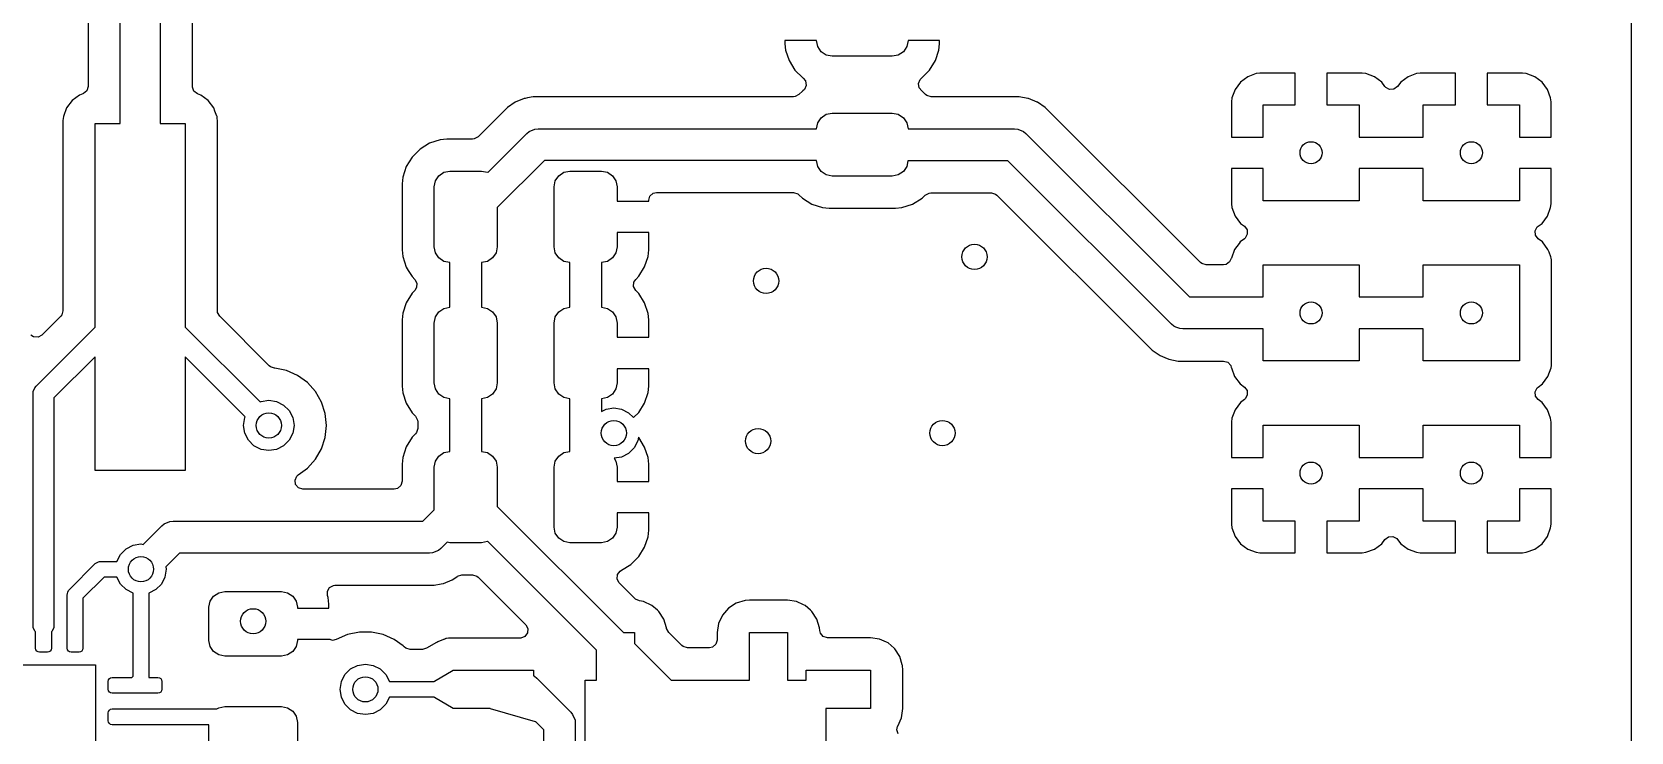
# Model space of a CAD drawing. Extents: x -2.18 to 1.8, y 0.44 to 2.81.
# Drawn here: x 0.802 to 1.8, y 1.783 to 2.22 of the extents above; entities that cross this region are included whole.
import ezdxf

# ---------------------------------------------------------------- set-up
doc = ezdxf.new("R2010")
doc.units = 0
doc.header["$MEASUREMENT"] = 0
doc.layers.add('BLACK', color=7, linetype='CONTINUOUS')

msp = doc.modelspace()

# ---------------------------------------------------------------- linework, layer by layer
at = {"layer": 'BLACK', "linetype": 'CONTINUOUS'}
for p, q in [((1.79959, 2.8097), (1.79959, 0.4403)), ((0.83701, 2.26773), (0.83701, 2.18639)), ((0.85703, 2.16327), (0.85703, 2.26453)), ((0.88203, 2.25935), (0.88203, 2.16327)), ((0.90205, 2.18639), (0.90205, 2.23671)), ((1.29146, 2.21506), (1.27177, 2.21506)), ((1.27177, 2.21506), (1.27177, 2.21309)), ((1.29221, 2.21129), (1.29146, 2.21506)), ((1.34854, 2.21506), (1.34779, 2.21129)), ((1.36823, 2.21506), (1.34854, 2.21506)), ((1.36823, 2.21309), (1.36823, 2.21506)), ((1.27177, 2.21309), (1.27218, 2.20905)), ((1.27218, 2.20905), (1.27436, 2.2025)), ((1.29434, 2.2081), (1.29221, 2.21129)), ((1.29753, 2.20597), (1.29434, 2.2081)), ((1.3013, 2.20522), (1.29753, 2.20597)), ((1.3387, 2.20522), (1.3013, 2.20522)), ((1.34247, 2.20597), (1.3387, 2.20522)), ((1.34566, 2.2081), (1.34247, 2.20597)), ((1.34779, 2.21129), (1.34566, 2.2081)), ((1.36564, 2.2025), (1.36782, 2.20905)), ((1.36782, 2.20905), (1.36823, 2.21309)), ((1.36782, 2.20905), (1.36782, 2.20905)), ((1.36823, 2.21309), (1.36823, 2.21309)), ((1.27436, 2.2025), (1.27436, 2.2025)), ((1.27436, 2.2025), (1.27798, 2.19662)), ((1.27798, 2.19662), (1.28286, 2.19174)), ((1.35714, 2.19174), (1.36202, 2.19662)), ((1.36202, 2.19662), (1.36564, 2.2025)), ((1.36564, 2.2025), (1.36564, 2.2025)), ((1.56812, 2.19469), (1.56577, 2.19443)), ((1.59016, 2.19469), (1.56812, 2.19469)), ((1.59016, 2.175), (1.59016, 2.19469)), ((1.63188, 2.19469), (1.60984, 2.19469)), ((1.60984, 2.19469), (1.60984, 2.175)), ((1.63423, 2.19443), (1.63188, 2.19469)), ((1.66812, 2.19469), (1.66577, 2.19443)), ((1.69016, 2.19469), (1.66812, 2.19469)), ((1.69016, 2.175), (1.69016, 2.19469)), ((1.73188, 2.19469), (1.70984, 2.19469)), ((1.70984, 2.19469), (1.70984, 2.175)), ((1.73423, 2.19443), (1.73188, 2.19469)), ((0.83701, 2.18639), (0.83623, 2.18375)), ((0.90206, 2.18605), (0.90205, 2.18639)), ((0.90302, 2.18347), (0.90206, 2.18605)), ((1.28286, 2.19174), (1.28308, 2.19156)), ((1.28308, 2.19156), (1.28302, 2.19148)), ((1.28302, 2.19148), (1.28452, 2.18981)), ((1.28496, 2.18709), (1.28386, 2.18457)), ((1.28452, 2.18981), (1.28496, 2.18709)), ((1.35504, 2.1883), (1.35614, 2.19082)), ((1.35548, 2.18559), (1.35504, 2.1883)), ((1.35715, 2.18373), (1.35548, 2.18559)), ((1.35614, 2.19082), (1.35695, 2.19153)), ((1.35692, 2.19156), (1.35714, 2.19174)), ((1.35695, 2.19153), (1.35692, 2.19156)), ((1.55594, 2.18906), (1.55255, 2.18453)), ((1.56047, 2.19245), (1.55594, 2.18906)), ((1.55594, 2.18906), (1.55594, 2.18906)), ((1.56577, 2.19443), (1.56047, 2.19245)), ((1.56047, 2.19245), (1.56047, 2.19245)), ((1.56577, 2.19443), (1.56577, 2.19443)), ((1.63953, 2.19245), (1.63423, 2.19443)), ((1.63423, 2.19443), (1.63423, 2.19443)), ((1.64406, 2.18906), (1.63953, 2.19245)), ((1.63953, 2.19245), (1.63953, 2.19245)), ((1.64609, 2.18635), (1.64406, 2.18906)), ((1.64655, 2.18583), (1.64609, 2.18635)), ((1.64896, 2.18451), (1.64655, 2.18583)), ((1.65171, 2.1847), (1.64896, 2.18451)), ((1.65391, 2.18635), (1.65171, 2.1847)), ((1.65594, 2.18906), (1.65391, 2.18635)), ((1.66047, 2.19245), (1.65594, 2.18906)), ((1.66577, 2.19443), (1.66047, 2.19245)), ((1.66047, 2.19245), (1.66047, 2.19245)), ((1.66577, 2.19443), (1.66577, 2.19443)), ((1.73953, 2.19245), (1.73423, 2.19443)), ((1.73423, 2.19443), (1.73423, 2.19443)), ((1.74406, 2.18906), (1.73953, 2.19245)), ((1.73953, 2.19245), (1.73953, 2.19245)), ((1.74745, 2.18453), (1.74406, 2.18906)), ((1.74406, 2.18906), (1.74406, 2.18906)), ((0.82708, 2.17757), (0.82363, 2.17296)), ((0.83168, 2.18102), (0.82708, 2.17757)), ((0.83383, 2.18182), (0.83168, 2.18102)), ((0.83168, 2.18102), (0.83168, 2.18102)), ((0.83415, 2.18195), (0.83383, 2.18182)), ((0.83623, 2.18375), (0.83415, 2.18195)), ((0.90522, 2.18182), (0.90302, 2.18347)), ((0.90737, 2.18102), (0.90522, 2.18182)), ((0.91198, 2.17757), (0.90737, 2.18102)), ((0.90737, 2.18102), (0.90737, 2.18102)), ((0.91543, 2.17296), (0.91198, 2.17757)), ((1.10355, 2.17656), (1.09866, 2.17329)), ((1.10899, 2.17881), (1.10355, 2.17656)), ((1.10925, 2.17887), (1.10899, 2.17881)), ((1.10899, 2.17881), (1.10899, 2.17881)), ((1.10978, 2.17897), (1.10925, 2.17887)), ((1.11107, 2.17923), (1.10978, 2.17897)), ((1.11476, 2.17996), (1.11107, 2.17923)), ((1.27707, 2.17996), (1.11476, 2.17996)), ((1.2781, 2.18007), (1.27707, 2.17996)), ((1.28052, 2.18139), (1.2781, 2.18007)), ((1.28265, 2.18352), (1.28052, 2.18139)), ((1.28268, 2.18354), (1.28265, 2.18352)), ((1.28265, 2.18352), (1.28265, 2.18352)), ((1.28274, 2.1836), (1.28268, 2.18354)), ((1.28287, 2.1837), (1.28274, 2.1836)), ((1.28386, 2.18457), (1.28287, 2.18371)), ((1.28287, 2.18371), (1.28287, 2.1837)), ((1.35713, 2.1837), (1.35715, 2.18373)), ((1.35731, 2.18356), (1.35713, 2.1837)), ((1.35732, 2.18354), (1.35731, 2.18356)), ((1.35735, 2.18352), (1.35732, 2.18354)), ((1.35942, 2.18145), (1.35735, 2.18352)), ((1.36024, 2.18079), (1.35942, 2.18145)), ((1.36288, 2.18002), (1.36024, 2.18079)), ((1.41796, 2.18002), (1.36288, 2.18002)), ((1.42323, 2.17897), (1.41796, 2.18002)), ((1.41796, 2.18002), (1.41796, 2.18002)), ((1.42342, 2.17893), (1.42323, 2.17897)), ((1.42376, 2.17887), (1.42342, 2.17893)), ((1.4292, 2.17661), (1.42376, 2.17887)), ((1.42922, 2.1766), (1.4292, 2.17661)), ((1.43414, 2.17332), (1.42922, 2.1766)), ((1.55057, 2.17923), (1.55031, 2.17688)), ((1.55031, 2.17688), (1.55031, 2.15484)), ((1.55255, 2.18453), (1.55057, 2.17923)), ((1.55057, 2.17923), (1.55057, 2.17923)), ((1.55255, 2.18453), (1.55255, 2.18453)), ((1.57, 2.15484), (1.57, 2.175)), ((1.57, 2.175), (1.59016, 2.175)), ((1.60984, 2.175), (1.63, 2.175)), ((1.63, 2.175), (1.63, 2.15484)), ((1.67, 2.15484), (1.67, 2.175)), ((1.67, 2.175), (1.69016, 2.175)), ((1.70984, 2.175), (1.73, 2.175)), ((1.73, 2.175), (1.73, 2.15484)), ((1.74943, 2.17923), (1.74745, 2.18453)), ((1.74745, 2.18453), (1.74745, 2.18453)), ((1.74968, 2.17688), (1.74943, 2.17923)), ((1.74943, 2.17923), (1.74943, 2.17923)), ((1.74968, 2.17688), (1.74968, 2.17688)), ((1.74968, 2.15484), (1.74968, 2.17688)), ((0.82161, 2.16757), (0.82136, 2.16518)), ((0.82136, 2.16518), (0.82136, 2.04636)), ((0.82363, 2.17296), (0.82161, 2.16757)), ((0.82161, 2.16757), (0.82161, 2.16757)), ((0.91616, 2.171), (0.91543, 2.17296)), ((0.91735, 2.16782), (0.91616, 2.171)), ((0.91744, 2.16757), (0.91735, 2.16782)), ((0.91757, 2.16641), (0.91744, 2.16757)), ((0.9177, 2.16518), (0.91757, 2.16641)), ((0.9177, 2.04636), (0.9177, 2.16518)), ((0.9177, 2.16518), (0.9177, 2.16518)), ((1.09866, 2.17329), (1.08036, 2.15499)), ((1.29221, 2.16371), (1.29434, 2.1669)), ((1.29434, 2.1669), (1.29753, 2.16903)), ((1.29753, 2.16903), (1.3013, 2.16978)), ((1.3013, 2.16978), (1.3387, 2.16978)), ((1.3387, 2.16978), (1.34247, 2.16903)), ((1.34247, 2.16903), (1.34566, 2.1669)), ((1.34566, 2.1669), (1.34779, 2.16371)), ((1.531, 2.07645), (1.43414, 2.17332)), ((1.43414, 2.17332), (1.43414, 2.17332)), ((1.43414, 2.17332), (1.43414, 2.17332)), ((0.84138, 2.03604), (0.84138, 2.16327)), ((0.84138, 2.16327), (0.85703, 2.16327)), ((0.88203, 2.16327), (0.89768, 2.16327)), ((0.89768, 2.16327), (0.89768, 2.03604)), ((1.08036, 2.15499), (1.07795, 2.15367)), ((1.08637, 2.13269), (1.11074, 2.15706)), ((1.11074, 2.15706), (1.11223, 2.15828)), ((1.11223, 2.15828), (1.11578, 2.15975)), ((1.11578, 2.15975), (1.1177, 2.15994)), ((1.11578, 2.15975), (1.11578, 2.15975)), ((1.1177, 2.15994), (1.29146, 2.15994)), ((1.29146, 2.15994), (1.29221, 2.16371)), ((1.34779, 2.16371), (1.34853, 2.16)), ((1.34853, 2.16), (1.415, 2.16)), ((1.415, 2.16), (1.41695, 2.15981)), ((1.41695, 2.15981), (1.42056, 2.15831)), ((1.42056, 2.15831), (1.42056, 2.15831)), ((1.42056, 2.15831), (1.42207, 2.15707)), ((1.42207, 2.15707), (1.52414, 2.055)), ((1.55031, 2.15484), (1.57, 2.15484)), ((1.63, 2.15484), (1.67, 2.15484)), ((1.73, 2.15484), (1.74968, 2.15484)), ((1.04411, 2.14728), (1.03917, 2.14235)), ((1.05005, 2.15095), (1.04411, 2.14728)), ((1.05668, 2.15315), (1.05005, 2.15095)), ((1.05005, 2.15095), (1.05005, 2.15095)), ((1.06077, 2.15356), (1.05668, 2.15315)), ((1.07691, 2.15356), (1.06077, 2.15356)), ((1.06077, 2.15356), (1.06077, 2.15356)), ((1.07795, 2.15367), (1.07691, 2.15356)), ((1.03551, 2.13641), (1.03331, 2.12978)), ((1.03917, 2.14235), (1.03551, 2.13641)), ((1.03551, 2.13641), (1.03551, 2.13641)), ((1.12177, 2.14026), (1.09228, 2.11077)), ((1.29146, 2.14026), (1.12177, 2.14026)), ((1.29221, 2.13649), (1.29146, 2.14026)), ((1.29434, 2.1333), (1.29221, 2.13649)), ((1.34779, 2.13649), (1.34566, 2.1333)), ((1.34849, 2.14), (1.34779, 2.13649)), ((1.41086, 2.14), (1.34849, 2.14)), ((1.51293, 2.03793), (1.41086, 2.14)), ((1.57, 2.13516), (1.55031, 2.13516)), ((1.55031, 2.13516), (1.55031, 2.11312)), ((1.57, 2.115), (1.57, 2.13516)), ((1.67, 2.13516), (1.63, 2.13516)), ((1.63, 2.13516), (1.63, 2.115)), ((1.67, 2.115), (1.67, 2.13516)), ((1.74968, 2.13516), (1.73, 2.13516)), ((1.73, 2.13516), (1.73, 2.115)), ((1.74968, 2.11312), (1.74968, 2.13516)), ((1.03331, 2.12978), (1.03289, 2.12569)), ((1.03289, 2.12569), (1.03289, 2.08431)), ((1.05291, 2.1237), (1.05366, 2.12747)), ((1.05366, 2.12747), (1.0558, 2.13066)), ((1.0558, 2.13066), (1.05899, 2.13279)), ((1.05899, 2.13279), (1.06276, 2.13354)), ((1.06276, 2.13354), (1.08244, 2.13354)), ((1.08244, 2.13354), (1.08621, 2.13279)), ((1.08621, 2.13279), (1.08637, 2.13269)), ((1.12772, 2.1237), (1.12847, 2.12747)), ((1.12847, 2.12747), (1.1306, 2.13066)), ((1.1306, 2.13066), (1.13379, 2.13279)), ((1.13379, 2.13279), (1.13756, 2.13354)), ((1.13756, 2.13354), (1.15724, 2.13354)), ((1.15724, 2.13354), (1.16101, 2.13279)), ((1.16101, 2.13279), (1.1642, 2.13066)), ((1.1642, 2.13066), (1.16634, 2.12747)), ((1.16634, 2.12747), (1.16709, 2.1237)), ((1.29753, 2.13116), (1.29434, 2.1333)), ((1.3013, 2.13041), (1.29753, 2.13116)), ((1.3387, 2.13041), (1.3013, 2.13041)), ((1.34247, 2.13116), (1.3387, 2.13041)), ((1.34566, 2.1333), (1.34247, 2.13116)), ((1.05291, 2.0863), (1.05291, 2.1237)), ((1.12772, 2.0863), (1.12772, 2.1237)), ((1.16709, 2.1237), (1.16709, 2.11484)), ((1.18677, 2.11535), (1.18755, 2.11799)), ((1.18677, 2.11484), (1.18677, 2.11535)), ((1.18755, 2.11799), (1.18963, 2.1198)), ((1.18963, 2.1198), (1.19165, 2.12024)), ((1.19165, 2.12024), (1.27707, 2.12024)), ((1.27707, 2.12024), (1.2797, 2.11946)), ((1.2797, 2.11946), (1.28052, 2.11881)), ((1.28052, 2.11881), (1.28265, 2.11667)), ((1.28265, 2.11667), (1.28859, 2.11301)), ((1.35141, 2.11301), (1.35735, 2.11667)), ((1.35735, 2.11667), (1.35923, 2.11855)), ((1.35923, 2.11855), (1.36164, 2.11987)), ((1.36164, 2.11987), (1.36268, 2.11998)), ((1.36268, 2.11998), (1.40054, 2.11998)), ((1.40054, 2.11998), (1.40318, 2.11921)), ((1.40318, 2.11921), (1.404, 2.11855)), ((1.404, 2.11855), (1.50086, 2.02168)), ((1.63, 2.115), (1.57, 2.115)), ((1.73, 2.115), (1.67, 2.115)), ((1.09228, 2.11077), (1.09228, 2.0863)), ((1.16709, 2.11484), (1.18677, 2.11484)), ((1.28859, 2.11301), (1.29522, 2.11081)), ((1.29522, 2.11081), (1.29931, 2.11039)), ((1.29931, 2.11039), (1.34069, 2.11039)), ((1.34069, 2.11039), (1.34478, 2.11081)), ((1.34478, 2.11081), (1.35141, 2.11301)), ((1.55031, 2.11312), (1.55057, 2.11077)), ((1.55057, 2.11077), (1.55057, 2.11077)), ((1.55057, 2.11077), (1.55255, 2.10547)), ((1.55255, 2.10547), (1.55255, 2.10547)), ((1.55255, 2.10547), (1.55594, 2.10094)), ((1.74406, 2.10094), (1.74745, 2.10547)), ((1.74745, 2.10547), (1.74943, 2.11077)), ((1.74745, 2.10547), (1.74745, 2.10547)), ((1.74943, 2.11077), (1.74968, 2.11312)), ((1.74943, 2.11077), (1.74943, 2.11077)), ((1.74968, 2.11312), (1.74968, 2.11312)), ((1.18677, 2.09516), (1.16709, 2.09516)), ((1.16709, 2.09516), (1.16709, 2.0863)), ((1.18677, 2.08433), (1.18677, 2.09516)), ((1.55594, 2.10094), (1.55837, 2.09912)), ((1.55837, 2.09912), (1.56002, 2.09692)), ((1.56002, 2.09692), (1.56021, 2.09417)), ((1.73979, 2.09625), (1.7411, 2.09866)), ((1.73998, 2.0935), (1.73979, 2.09625)), ((1.7411, 2.09866), (1.74163, 2.09912)), ((1.74163, 2.09912), (1.74406, 2.10094)), ((1.74406, 2.10094), (1.74406, 2.10094)), ((1.05366, 2.08253), (1.05291, 2.0863)), ((1.09228, 2.0863), (1.09153, 2.08253)), ((1.12847, 2.08253), (1.12772, 2.0863)), ((1.16709, 2.0863), (1.16634, 2.08253)), ((1.55506, 2.08845), (1.55225, 2.08469)), ((1.5557, 2.0893), (1.55506, 2.08845)), ((1.55837, 2.0913), (1.5557, 2.0893)), ((1.5557, 2.0893), (1.5557, 2.0893)), ((1.5557, 2.0893), (1.5557, 2.0893)), ((1.5589, 2.09176), (1.55837, 2.0913)), ((1.56021, 2.09417), (1.5589, 2.09176)), ((1.74163, 2.0913), (1.73998, 2.0935)), ((1.7443, 2.0893), (1.74163, 2.0913)), ((1.74775, 2.08469), (1.7443, 2.0893)), ((1.03289, 2.08431), (1.03289, 2.08431)), ((1.03289, 2.08431), (1.03331, 2.08022)), ((1.03331, 2.08022), (1.03551, 2.07359)), ((1.0558, 2.07934), (1.05366, 2.08253)), ((1.05899, 2.07721), (1.0558, 2.07934)), ((1.06276, 2.07646), (1.05899, 2.07721)), ((1.06276, 2.04854), (1.06276, 2.07646)), ((1.08621, 2.07721), (1.08244, 2.07646)), ((1.08244, 2.07646), (1.08244, 2.04854)), ((1.0894, 2.07934), (1.08621, 2.07721)), ((1.09153, 2.08253), (1.0894, 2.07934)), ((1.1306, 2.07934), (1.12847, 2.08253)), ((1.13379, 2.07721), (1.1306, 2.07934)), ((1.13756, 2.07646), (1.13379, 2.07721)), ((1.13756, 2.04854), (1.13756, 2.07646)), ((1.16101, 2.07721), (1.15724, 2.07646)), ((1.15724, 2.07646), (1.15724, 2.04854)), ((1.1642, 2.07934), (1.16101, 2.07721)), ((1.16634, 2.08253), (1.1642, 2.07934)), ((1.18419, 2.07374), (1.18636, 2.08029)), ((1.18636, 2.08029), (1.18677, 2.08433)), ((1.18636, 2.08029), (1.18636, 2.08029)), ((1.18677, 2.08433), (1.18677, 2.08433)), ((1.53182, 2.07579), (1.531, 2.07645)), ((1.53446, 2.07502), (1.53182, 2.07579)), ((1.54539, 2.07502), (1.53446, 2.07502)), ((1.54693, 2.07527), (1.54539, 2.07502)), ((1.54919, 2.07684), (1.54693, 2.07527)), ((1.5501, 2.07902), (1.54919, 2.07684)), ((1.55017, 2.079), (1.5501, 2.07902)), ((1.55024, 2.0793), (1.55017, 2.079)), ((1.55225, 2.08469), (1.55024, 2.0793)), ((1.57, 2.055), (1.57, 2.075)), ((1.57, 2.075), (1.63, 2.075)), ((1.63, 2.075), (1.63, 2.055)), ((1.67, 2.055), (1.67, 2.075)), ((1.67, 2.075), (1.73, 2.075)), ((1.73, 2.075), (1.73, 2.015)), ((1.74842, 2.0829), (1.74775, 2.08469)), ((1.74948, 2.08006), (1.74842, 2.0829)), ((1.74976, 2.0793), (1.74948, 2.08006)), ((1.74989, 2.07816), (1.74976, 2.0793)), ((1.75002, 2.07692), (1.74989, 2.07816)), ((1.75002, 2.07691), (1.75002, 2.07692)), ((1.75002, 2.01309), (1.75002, 2.07691)), ((1.03551, 2.07359), (1.03551, 2.07359)), ((1.03551, 2.07359), (1.03678, 2.07154)), ((1.03678, 2.07154), (1.03913, 2.06772)), ((1.03913, 2.06772), (1.03917, 2.06765)), ((1.03917, 2.06765), (1.04087, 2.06595)), ((1.04087, 2.06595), (1.04219, 2.06354)), ((1.17753, 2.06421), (1.17866, 2.06595)), ((1.17866, 2.06595), (1.18056, 2.06786)), ((1.18056, 2.06786), (1.18419, 2.07374)), ((1.18419, 2.07374), (1.18419, 2.07374)), ((1.03917, 2.05735), (1.03551, 2.05141)), ((1.04087, 2.05905), (1.03917, 2.05735)), ((1.04199, 2.06079), (1.04087, 2.05905)), ((1.04219, 2.06354), (1.04199, 2.06079)), ((1.17734, 2.06146), (1.17753, 2.06421)), ((1.17866, 2.05905), (1.17734, 2.06146)), ((1.18056, 2.05714), (1.17866, 2.05905)), ((1.18419, 2.05126), (1.18056, 2.05714)), ((0.82136, 2.04636), (0.82058, 2.04372)), ((0.91781, 2.04532), (0.9177, 2.04636)), ((0.91913, 2.04291), (0.91781, 2.04532)), ((1.03551, 2.05141), (1.03331, 2.04478)), ((1.03551, 2.05141), (1.03551, 2.05141)), ((1.05366, 2.04247), (1.0558, 2.04566)), ((1.0558, 2.04566), (1.05899, 2.04779)), ((1.05899, 2.04779), (1.06276, 2.04854)), ((1.08244, 2.04854), (1.08621, 2.04779)), ((1.08621, 2.04779), (1.0894, 2.04566)), ((1.0894, 2.04566), (1.09153, 2.04247)), ((1.12847, 2.04247), (1.1306, 2.04566)), ((1.1306, 2.04566), (1.13379, 2.04779)), ((1.13379, 2.04779), (1.13756, 2.04854)), ((1.15724, 2.04854), (1.16101, 2.04779)), ((1.16101, 2.04779), (1.1642, 2.04566)), ((1.1642, 2.04566), (1.16634, 2.04247)), ((1.18636, 2.04471), (1.18419, 2.05126)), ((1.18419, 2.05126), (1.18419, 2.05126)), ((1.52414, 2.055), (1.57, 2.055)), ((1.63, 2.055), (1.67, 2.055)), ((0.80462, 1.99928), (0.84138, 2.03604)), ((0.81993, 2.04291), (0.80822, 2.03119)), ((0.82058, 2.04372), (0.81993, 2.04291)), ((0.89768, 2.03604), (0.94429, 1.98943)), ((0.95007, 2.01196), (0.91913, 2.04291)), ((1.03331, 2.04478), (1.03289, 2.04069)), ((1.03289, 2.04069), (1.03289, 1.99931)), ((1.05291, 2.0387), (1.05366, 2.04247)), ((1.05291, 2.0013), (1.05291, 2.0387)), ((1.09153, 2.04247), (1.09228, 2.0387)), ((1.09228, 2.0387), (1.09228, 2.0013)), ((1.12772, 2.0387), (1.12847, 2.04247)), ((1.12772, 2.0013), (1.12772, 2.0387)), ((1.16634, 2.04247), (1.16709, 2.0387)), ((1.16709, 2.0387), (1.16709, 2.02984)), ((1.18677, 2.04067), (1.18636, 2.04471)), ((1.18677, 2.02984), (1.18677, 2.04067)), ((1.18677, 2.04067), (1.18677, 2.04067)), ((1.51444, 2.03669), (1.51293, 2.03793)), ((1.51564, 2.03619), (1.51444, 2.03669)), ((1.51444, 2.03669), (1.51444, 2.03669)), ((1.51805, 2.03519), (1.51564, 2.03619)), ((1.52, 2.035), (1.51805, 2.03519)), ((1.51805, 2.03519), (1.51805, 2.03519)), ((0.80306, 2.03007), (0.80131, 2.03119)), ((0.8058, 2.02987), (0.80306, 2.03007)), ((0.80822, 2.03119), (0.8058, 2.02987)), ((1.16709, 2.02984), (1.18677, 2.02984)), ((1.57, 2.035), (1.52, 2.035)), ((1.57, 2.015), (1.57, 2.035)), ((1.67, 2.035), (1.63, 2.035)), ((1.63, 2.035), (1.63, 2.015)), ((1.67, 2.015), (1.67, 2.035)), ((0.84138, 2.01766), (0.81571, 1.99199)), ((0.84138, 1.94673), (0.84138, 2.01766)), ((0.9351, 1.98024), (0.89768, 2.01766)), ((0.89768, 2.01766), (0.89768, 1.94673)), ((1.50086, 2.02168), (1.50086, 2.02168)), ((1.50086, 2.02168), (1.50578, 2.0184)), ((1.50578, 2.0184), (1.50578, 2.0184)), ((1.50578, 2.0184), (1.50578, 2.0184)), ((1.50578, 2.0184), (1.50867, 2.0172)), ((1.50867, 2.0172), (1.50867, 2.0172)), ((1.50867, 2.0172), (1.50867, 2.0172)), ((1.50867, 2.0172), (1.51121, 2.01615)), ((1.51121, 2.01615), (1.51124, 2.01613)), ((1.51124, 2.01613), (1.51124, 2.01613)), ((1.51124, 2.01613), (1.51124, 2.01613)), ((1.51124, 2.01613), (1.51704, 2.01498)), ((0.95088, 2.01131), (0.95007, 2.01196)), ((0.95327, 2.0106), (0.95088, 2.01131)), ((0.95327, 2.01056), (0.95327, 2.0106)), ((0.95352, 2.01053), (0.95327, 2.01056)), ((0.96088, 2.00897), (0.95352, 2.01053)), ((0.95352, 2.01053), (0.95352, 2.01053)), ((0.95352, 2.01053), (0.95352, 2.01053)), ((0.96775, 2.00591), (0.96088, 2.00897)), ((0.96088, 2.00897), (0.96088, 2.00897)), ((0.97383, 2.00149), (0.96775, 2.00591)), ((1.18677, 2.01016), (1.16709, 2.01016)), ((1.16709, 2.01016), (1.16709, 2.0013)), ((1.18677, 1.99933), (1.18677, 2.01016)), ((1.51704, 2.01498), (1.51704, 2.01498)), ((1.51704, 2.01498), (1.51704, 2.01498)), ((1.51704, 2.01498), (1.52296, 2.01498)), ((1.52296, 2.01498), (1.54539, 2.01498)), ((1.54539, 2.01498), (1.54803, 2.01421)), ((1.54803, 2.01421), (1.54983, 2.01213)), ((1.54983, 2.01213), (1.55014, 2.01099)), ((1.55014, 2.01099), (1.55017, 2.011)), ((1.55017, 2.011), (1.55024, 2.0107)), ((1.55024, 2.0107), (1.55221, 2.00542)), ((1.55221, 2.00542), (1.55225, 2.00531)), ((1.55225, 2.00531), (1.5557, 2.0007)), ((1.63, 2.015), (1.57, 2.015)), ((1.73, 2.015), (1.67, 2.015)), ((1.7443, 2.0007), (1.74775, 2.00531)), ((1.74775, 2.00531), (1.74976, 2.0107)), ((1.74976, 2.0107), (1.74992, 2.01213)), ((1.74992, 2.01213), (1.75002, 2.01308)), ((1.75002, 2.01308), (1.75002, 2.01309)), ((0.80271, 1.99469), (0.80284, 1.99595)), ((0.80284, 1.99595), (0.80381, 1.9983)), ((0.80381, 1.9983), (0.80462, 1.99928)), ((0.97886, 1.9959), (0.97383, 2.00149)), ((0.98262, 1.98939), (0.97886, 1.9959)), ((1.03289, 1.99931), (1.03289, 1.99931)), ((1.03289, 1.99931), (1.03331, 1.99522)), ((1.03331, 1.99522), (1.03546, 1.98874)), ((1.05366, 1.99753), (1.05291, 2.0013)), ((1.0558, 1.99434), (1.05366, 1.99753)), ((1.09153, 1.99753), (1.0894, 1.99434)), ((1.09228, 2.0013), (1.09153, 1.99753)), ((1.12847, 1.99753), (1.12772, 2.0013)), ((1.1306, 1.99434), (1.12847, 1.99753)), ((1.16634, 1.99753), (1.1642, 1.99434)), ((1.16709, 2.0013), (1.16634, 1.99753)), ((1.18419, 1.98874), (1.18636, 1.99529)), ((1.18636, 1.99529), (1.18677, 1.99933)), ((1.18636, 1.99529), (1.18636, 1.99529)), ((1.18677, 1.99933), (1.18677, 1.99933)), ((1.5557, 2.0007), (1.55837, 1.9987)), ((1.55837, 1.9987), (1.56002, 1.9965)), ((1.56002, 1.9965), (1.56021, 1.99375)), ((1.73979, 1.99583), (1.7411, 1.99824)), ((1.73998, 1.99308), (1.73979, 1.99583)), ((1.7411, 1.99824), (1.74163, 1.9987)), ((1.74163, 1.9987), (1.7443, 2.0007)), ((0.80271, 1.84992), (0.80271, 1.99469)), ((0.81571, 1.99199), (0.81571, 1.84992)), ((0.94429, 1.98943), (0.9449, 1.98974)), ((0.9449, 1.98974), (0.94976, 1.99051)), ((0.94976, 1.99051), (0.95463, 1.98974)), ((0.95463, 1.98974), (0.95902, 1.9875)), ((0.95902, 1.9875), (0.9625, 1.98402)), ((0.98494, 1.98224), (0.98262, 1.98939)), ((1.03546, 1.98874), (1.03551, 1.98859)), ((1.03551, 1.98859), (1.03915, 1.98269)), ((1.05899, 1.99221), (1.0558, 1.99434)), ((1.06276, 1.99146), (1.05899, 1.99221)), ((1.06276, 1.95854), (1.06276, 1.99146)), ((1.08621, 1.99221), (1.08244, 1.99146)), ((1.08244, 1.99146), (1.08244, 1.95854)), ((1.0894, 1.99434), (1.08621, 1.99221)), ((1.13379, 1.99221), (1.1306, 1.99434)), ((1.13756, 1.99146), (1.13379, 1.99221)), ((1.13756, 1.95854), (1.13756, 1.99146)), ((1.16101, 1.99221), (1.15724, 1.99146)), ((1.15724, 1.99146), (1.15724, 1.9835)), ((1.16013, 1.98498), (1.165, 1.98575)), ((1.1642, 1.99434), (1.16101, 1.99221)), ((1.165, 1.98575), (1.16987, 1.98498)), ((1.18056, 1.98286), (1.18419, 1.98874)), ((1.18419, 1.98874), (1.18419, 1.98874)), ((1.55594, 1.98906), (1.55255, 1.98453)), ((1.55837, 1.99088), (1.55594, 1.98906)), ((1.5589, 1.99134), (1.55837, 1.99088)), ((1.56021, 1.99375), (1.5589, 1.99134)), ((1.74163, 1.99088), (1.73998, 1.99308)), ((1.74406, 1.98906), (1.74163, 1.99088)), ((1.74745, 1.98453), (1.74406, 1.98906)), ((0.93402, 1.97476), (0.93479, 1.97963)), ((0.93479, 1.97963), (0.9351, 1.98024)), ((0.9625, 1.98402), (0.96474, 1.97963)), ((0.96474, 1.97963), (0.96551, 1.97476)), ((0.98573, 1.97476), (0.98494, 1.98224)), ((1.03915, 1.98269), (1.03917, 1.98265)), ((1.03917, 1.98265), (1.04131, 1.98052)), ((1.04131, 1.98052), (1.04262, 1.9781)), ((1.04262, 1.9781), (1.04274, 1.97707)), ((1.04274, 1.97707), (1.04274, 1.97293)), ((1.15724, 1.9835), (1.16013, 1.98498)), ((1.16987, 1.98498), (1.17426, 1.98274)), ((1.17426, 1.98274), (1.17735, 1.97965)), ((1.17735, 1.97965), (1.18056, 1.98286)), ((1.55057, 1.97923), (1.55031, 1.97688)), ((1.55031, 1.97688), (1.55031, 1.95484)), ((1.55255, 1.98453), (1.55057, 1.97923)), ((1.55057, 1.97923), (1.55057, 1.97923)), ((1.55255, 1.98453), (1.55255, 1.98453)), ((1.74943, 1.97923), (1.74745, 1.98453)), ((1.74745, 1.98453), (1.74745, 1.98453)), ((1.74968, 1.97688), (1.74943, 1.97923)), ((1.74943, 1.97923), (1.74943, 1.97923)), ((1.74968, 1.97688), (1.74968, 1.97688)), ((1.74968, 1.95484), (1.74968, 1.97688)), ((0.93479, 1.9699), (0.93402, 1.97476)), ((0.93702, 1.96551), (0.93479, 1.9699)), ((0.94051, 1.96202), (0.93702, 1.96551)), ((0.9625, 1.96551), (0.95902, 1.96202)), ((0.96474, 1.9699), (0.9625, 1.96551)), ((0.96551, 1.97476), (0.96474, 1.9699)), ((0.98262, 1.96014), (0.98494, 1.96729)), ((0.98494, 1.96729), (0.98573, 1.97476)), ((1.03917, 1.96735), (1.03551, 1.96141)), ((1.04131, 1.96948), (1.03917, 1.96735)), ((1.04196, 1.9703), (1.04131, 1.96948)), ((1.04274, 1.97293), (1.04196, 1.9703)), ((1.18033, 1.96737), (1.17998, 1.96513)), ((1.18056, 1.96714), (1.18033, 1.96737)), ((1.18419, 1.96126), (1.18056, 1.96714)), ((1.57, 1.95484), (1.57, 1.975)), ((1.57, 1.975), (1.63, 1.975)), ((1.63, 1.975), (1.63, 1.95484)), ((1.67, 1.95484), (1.67, 1.975)), ((1.67, 1.975), (1.73, 1.975)), ((1.73, 1.975), (1.73, 1.95484)), ((0.9449, 1.95979), (0.94051, 1.96202)), ((0.94976, 1.95902), (0.9449, 1.95979)), ((0.95463, 1.95979), (0.94976, 1.95902)), ((0.95902, 1.96202), (0.95463, 1.95979)), ((0.97886, 1.95362), (0.98262, 1.96014)), ((1.03551, 1.96141), (1.03331, 1.95478)), ((1.03551, 1.96141), (1.03551, 1.96141)), ((1.05366, 1.95247), (1.0558, 1.95566)), ((1.0558, 1.95566), (1.05899, 1.95779)), ((1.05899, 1.95779), (1.06276, 1.95854)), ((1.08244, 1.95854), (1.08621, 1.95779)), ((1.08621, 1.95779), (1.0894, 1.95566)), ((1.0894, 1.95566), (1.09153, 1.95247)), ((1.12847, 1.95247), (1.1306, 1.95566)), ((1.1306, 1.95566), (1.13379, 1.95779)), ((1.13379, 1.95779), (1.13756, 1.95854)), ((1.17426, 1.95726), (1.16987, 1.95502)), ((1.17774, 1.96074), (1.17426, 1.95726)), ((1.17998, 1.96513), (1.17774, 1.96074)), ((1.18636, 1.95471), (1.18419, 1.96126)), ((1.18419, 1.96126), (1.18419, 1.96126)), ((0.89768, 1.94673), (0.84138, 1.94673)), ((0.96808, 1.94386), (0.97383, 1.94804)), ((0.97383, 1.94804), (0.97886, 1.95362)), ((1.03331, 1.95478), (1.03289, 1.95069)), ((1.03289, 1.95069), (1.03289, 1.9399)), ((1.05291, 1.9487), (1.05366, 1.95247)), ((1.05291, 1.92206), (1.05291, 1.9487)), ((1.09153, 1.95247), (1.09228, 1.9487)), ((1.09228, 1.9487), (1.09228, 1.92423)), ((1.12772, 1.9487), (1.12847, 1.95247)), ((1.12772, 1.9113), (1.12772, 1.9487)), ((1.16987, 1.95502), (1.16513, 1.95427)), ((1.16513, 1.95427), (1.16634, 1.95247)), ((1.16634, 1.95247), (1.16709, 1.9487)), ((1.16709, 1.9487), (1.16709, 1.93984)), ((1.18677, 1.95067), (1.18636, 1.95471)), ((1.18677, 1.93984), (1.18677, 1.95067)), ((1.18677, 1.95067), (1.18677, 1.95067)), ((1.55031, 1.95484), (1.57, 1.95484)), ((1.63, 1.95484), (1.67, 1.95484)), ((1.73, 1.95484), (1.74968, 1.95484)), ((0.96611, 1.9406), (0.96725, 1.9431)), ((0.9665, 1.93787), (0.96611, 1.9406)), ((0.9683, 1.93579), (0.9665, 1.93787)), ((0.96725, 1.9431), (0.96807, 1.94385)), ((0.96807, 1.94385), (0.96808, 1.94386)), ((0.97094, 1.93502), (0.9683, 1.93579)), ((1.03004, 1.93546), (1.02801, 1.93502)), ((1.03212, 1.93726), (1.03004, 1.93546)), ((1.03289, 1.9399), (1.03212, 1.93726)), ((1.16709, 1.93984), (1.18677, 1.93984)), ((1.02801, 1.93502), (0.97094, 1.93502)), ((1.55031, 1.93516), (1.55031, 1.91312)), ((1.57, 1.93516), (1.55031, 1.93516)), ((1.57, 1.915), (1.57, 1.93516)), ((1.63, 1.93516), (1.63, 1.915)), ((1.67, 1.93516), (1.63, 1.93516)), ((1.67, 1.915), (1.67, 1.93516)), ((1.74968, 1.93516), (1.73, 1.93516)), ((1.73, 1.93516), (1.73, 1.915)), ((1.74968, 1.91312), (1.74968, 1.93516)), ((1.04586, 1.915), (1.05291, 1.92206)), ((1.09228, 1.92423), (1.17108, 1.84543)), ((1.18677, 1.92016), (1.16709, 1.92016)), ((1.16709, 1.92016), (1.16709, 1.9113)), ((1.18677, 1.90933), (1.18677, 1.92016)), ((0.87139, 1.90053), (0.88293, 1.91207)), ((0.88293, 1.91207), (0.88444, 1.91331)), ((0.88444, 1.91331), (0.88805, 1.91481)), ((0.88805, 1.91481), (0.89, 1.915)), ((0.89, 1.915), (1.04586, 1.915)), ((1.12847, 1.90753), (1.12772, 1.9113)), ((1.1306, 1.90434), (1.12847, 1.90753)), ((1.16634, 1.90753), (1.1642, 1.90434)), ((1.16709, 1.9113), (1.16634, 1.90753)), ((1.18636, 1.90529), (1.18677, 1.90933)), ((1.18677, 1.90933), (1.18677, 1.90933)), ((1.55031, 1.91312), (1.55057, 1.91077)), ((1.55057, 1.91077), (1.55057, 1.91077)), ((1.55057, 1.91077), (1.55255, 1.90547)), ((1.55255, 1.90547), (1.55255, 1.90547)), ((1.55255, 1.90547), (1.55594, 1.90094)), ((1.59016, 1.915), (1.57, 1.915)), ((1.59016, 1.89531), (1.59016, 1.915)), ((1.63, 1.915), (1.60984, 1.915)), ((1.60984, 1.915), (1.60984, 1.89531)), ((1.64829, 1.9053), (1.65104, 1.90549)), ((1.65104, 1.90549), (1.65345, 1.90417)), ((1.69016, 1.915), (1.67, 1.915)), ((1.69016, 1.89531), (1.69016, 1.915)), ((1.73, 1.915), (1.70984, 1.915)), ((1.70984, 1.915), (1.70984, 1.89531)), ((1.74406, 1.90094), (1.74745, 1.90547)), ((1.74745, 1.90547), (1.74943, 1.91077)), ((1.74745, 1.90547), (1.74745, 1.90547)), ((1.74943, 1.91077), (1.74968, 1.91312)), ((1.74943, 1.91077), (1.74943, 1.91077)), ((1.74968, 1.91312), (1.74968, 1.91312)), ((0.85726, 1.89426), (0.86074, 1.89774)), ((0.86074, 1.89774), (0.86513, 1.89998)), ((0.86513, 1.89998), (0.87, 1.90075)), ((0.87, 1.90075), (0.87139, 1.90053)), ((1.05556, 1.89669), (1.05195, 1.89519)), ((1.05707, 1.89793), (1.05556, 1.89669)), ((1.05556, 1.89669), (1.05556, 1.89669)), ((1.06096, 1.90181), (1.05707, 1.89793)), ((1.06276, 1.90146), (1.06096, 1.90181)), ((1.08244, 1.90146), (1.06276, 1.90146)), ((1.08621, 1.90221), (1.08244, 1.90146)), ((1.08637, 1.90231), (1.08621, 1.90221)), ((1.15425, 1.83443), (1.08637, 1.90231)), ((1.13379, 1.90221), (1.1306, 1.90434)), ((1.13756, 1.90146), (1.13379, 1.90221)), ((1.15724, 1.90146), (1.13756, 1.90146)), ((1.16101, 1.90221), (1.15724, 1.90146)), ((1.1642, 1.90434), (1.16101, 1.90221)), ((1.18056, 1.89286), (1.18419, 1.89874)), ((1.18419, 1.89874), (1.18636, 1.90529)), ((1.18419, 1.89874), (1.18419, 1.89874)), ((1.18636, 1.90529), (1.18636, 1.90529)), ((1.55594, 1.90094), (1.55594, 1.90094)), ((1.55594, 1.90094), (1.56047, 1.89755)), ((1.56047, 1.89755), (1.56047, 1.89755)), ((1.56047, 1.89755), (1.56577, 1.89557)), ((1.56577, 1.89557), (1.56577, 1.89557)), ((1.56577, 1.89557), (1.56812, 1.89531)), ((1.63188, 1.89531), (1.63423, 1.89557)), ((1.63423, 1.89557), (1.63953, 1.89755)), ((1.63423, 1.89557), (1.63423, 1.89557)), ((1.63953, 1.89755), (1.64406, 1.90094)), ((1.63953, 1.89755), (1.63953, 1.89755)), ((1.64406, 1.90094), (1.64609, 1.90365)), ((1.64609, 1.90365), (1.64829, 1.9053)), ((1.65345, 1.90417), (1.65391, 1.90365)), ((1.65391, 1.90365), (1.65594, 1.90094)), ((1.65594, 1.90094), (1.66047, 1.89755)), ((1.66047, 1.89755), (1.66047, 1.89755)), ((1.66047, 1.89755), (1.66577, 1.89557)), ((1.66577, 1.89557), (1.66577, 1.89557)), ((1.66577, 1.89557), (1.66812, 1.89531)), ((1.73188, 1.89531), (1.73423, 1.89557)), ((1.73423, 1.89557), (1.73953, 1.89755)), ((1.73423, 1.89557), (1.73423, 1.89557)), ((1.73953, 1.89755), (1.74406, 1.90094)), ((1.73953, 1.89755), (1.73953, 1.89755)), ((1.74406, 1.90094), (1.74406, 1.90094)), ((0.82542, 1.87238), (0.84152, 1.88848)), ((0.84152, 1.88848), (0.84227, 1.88909)), ((0.84227, 1.88909), (0.84353, 1.88961)), ((0.84227, 1.88909), (0.84227, 1.88909)), ((0.84353, 1.88961), (0.84404, 1.88983)), ((0.84404, 1.88983), (0.845, 1.88992)), ((0.84404, 1.88983), (0.84404, 1.88983)), ((0.845, 1.88992), (0.85505, 1.88992)), ((0.85505, 1.88992), (0.85726, 1.89426)), ((0.89414, 1.895), (0.88553, 1.88639)), ((0.88553, 1.88639), (0.88575, 1.885)), ((1.05, 1.895), (0.89414, 1.895)), ((1.05195, 1.89519), (1.05, 1.895)), ((1.16981, 1.88436), (1.17568, 1.88798)), ((1.17568, 1.88798), (1.18056, 1.89286)), ((1.56812, 1.89531), (1.56812, 1.89531)), ((1.56812, 1.89531), (1.59016, 1.89531)), ((1.60984, 1.89531), (1.63188, 1.89531)), ((1.63188, 1.89531), (1.63188, 1.89531)), ((1.66812, 1.89531), (1.66812, 1.89531)), ((1.66812, 1.89531), (1.69016, 1.89531)), ((1.70984, 1.89531), (1.73188, 1.89531)), ((1.73188, 1.89531), (1.73188, 1.89531)), ((0.84704, 1.88008), (0.83382, 1.86686)), ((0.85505, 1.88008), (0.84704, 1.88008)), ((0.85726, 1.87574), (0.85505, 1.88008)), ((0.86074, 1.87226), (0.85726, 1.87574)), ((0.88274, 1.87574), (0.87926, 1.87226)), ((0.88498, 1.88013), (0.88274, 1.87574)), ((0.88575, 1.885), (0.88498, 1.88013)), ((1.05296, 1.87498), (1.05732, 1.87585)), ((1.05732, 1.87585), (1.05876, 1.87613)), ((1.05876, 1.87613), (1.06422, 1.8784)), ((1.06422, 1.8784), (1.06527, 1.8791)), ((1.06527, 1.8791), (1.06734, 1.88048)), ((1.06734, 1.88048), (1.06754, 1.88061)), ((1.06754, 1.88061), (1.07016, 1.88144)), ((1.07016, 1.88144), (1.07025, 1.88144)), ((1.07025, 1.88144), (1.07691, 1.88144)), ((1.07691, 1.88144), (1.07955, 1.88066)), ((1.07955, 1.88066), (1.08036, 1.88001)), ((1.08036, 1.88001), (1.11001, 1.85036)), ((1.16705, 1.87887), (1.16725, 1.88162)), ((1.16837, 1.87646), (1.16705, 1.87887)), ((1.16725, 1.88162), (1.1689, 1.88382)), ((1.17825, 1.86658), (1.16837, 1.87646)), ((1.1689, 1.88382), (1.16976, 1.88433)), ((1.16976, 1.88433), (1.16981, 1.88436)), ((0.82398, 1.8689), (0.82407, 1.86986)), ((0.82398, 1.86419), (0.82398, 1.8689)), ((0.82407, 1.86986), (0.8241, 1.86992)), ((0.8241, 1.86992), (0.82444, 1.87075)), ((0.82444, 1.87075), (0.82481, 1.87163)), ((0.82481, 1.87163), (0.82542, 1.87238)), ((0.82481, 1.87163), (0.82481, 1.87163)), ((0.83382, 1.86686), (0.83382, 1.86419)), ((0.86508, 1.87005), (0.86074, 1.87226)), ((0.86508, 1.81826), (0.86508, 1.87005)), ((0.87926, 1.87226), (0.87492, 1.87005)), ((0.87492, 1.87005), (0.87492, 1.81744)), ((0.91319, 1.86503), (0.91532, 1.86822)), ((0.91532, 1.86822), (0.91852, 1.87035)), ((0.91852, 1.87035), (0.92228, 1.8711)), ((0.92228, 1.8711), (0.95772, 1.8711)), ((0.95772, 1.8711), (0.96148, 1.87035)), ((0.96148, 1.87035), (0.96468, 1.86822)), ((0.96468, 1.86822), (0.96681, 1.86503)), ((0.98631, 1.87131), (0.98772, 1.87368)), ((0.9864, 1.86856), (0.98631, 1.87131)), ((0.98683, 1.86727), (0.9864, 1.86856)), ((0.98724, 1.86323), (0.98683, 1.86727)), ((0.98772, 1.87368), (0.99018, 1.8749)), ((0.99018, 1.8749), (0.99104, 1.87498)), ((0.99104, 1.87498), (1.05296, 1.87498)), ((1.17851, 1.86634), (1.17825, 1.86658)), ((1.18101, 1.8652), (1.17851, 1.86634)), ((1.24972, 1.86565), (1.24685, 1.86544)), ((1.27335, 1.86565), (1.24972, 1.86565)), ((1.24972, 1.86565), (1.24972, 1.86565)), ((1.27904, 1.86483), (1.27335, 1.86565)), ((0.82398, 1.83565), (0.82398, 1.86419)), ((0.83382, 1.86419), (0.83382, 1.83565)), ((0.91244, 1.86126), (0.91319, 1.86503)), ((0.91244, 1.84059), (0.91244, 1.86126)), ((0.96681, 1.86503), (0.96756, 1.86126)), ((0.96756, 1.86126), (0.96756, 1.86077)), ((0.96756, 1.86077), (0.98724, 1.86077)), ((0.98724, 1.86077), (0.98724, 1.86323)), ((0.98724, 1.86323), (0.98724, 1.86323)), ((1.18357, 1.86483), (1.18101, 1.8652)), ((1.1888, 1.86244), (1.18357, 1.86483)), ((1.18357, 1.86483), (1.18357, 1.86483)), ((1.19223, 1.85947), (1.1888, 1.86244)), ((1.1888, 1.86244), (1.1888, 1.86244)), ((1.1888, 1.86244), (1.1888, 1.86244)), ((1.19315, 1.85867), (1.19223, 1.85947)), ((1.19626, 1.85383), (1.19315, 1.85867)), ((1.23272, 1.85636), (1.23033, 1.85113)), ((1.23649, 1.86071), (1.23272, 1.85636)), ((1.23272, 1.85636), (1.23272, 1.85636)), ((1.24133, 1.86382), (1.23649, 1.86071)), ((1.24685, 1.86544), (1.24133, 1.86382)), ((1.24133, 1.86382), (1.24133, 1.86382)), ((1.24685, 1.86544), (1.24685, 1.86544)), ((1.28338, 1.86285), (1.27904, 1.86483)), ((1.27904, 1.86483), (1.27904, 1.86483)), ((1.28428, 1.86244), (1.28338, 1.86285)), ((1.28771, 1.85947), (1.28428, 1.86244)), ((1.28863, 1.85867), (1.28771, 1.85947)), ((1.29174, 1.85383), (1.28863, 1.85867)), ((0.80284, 1.84865), (0.80271, 1.84992)), ((0.80381, 1.84631), (0.80284, 1.84865)), ((0.80429, 1.84583), (0.80381, 1.84631)), ((0.80429, 1.83565), (0.80429, 1.84583)), ((0.81462, 1.84631), (0.81413, 1.84583)), ((0.81413, 1.84583), (0.81413, 1.83565)), ((0.81559, 1.84865), (0.81462, 1.84631)), ((0.81571, 1.84992), (0.81559, 1.84865)), ((1.00624, 1.84577), (0.99889, 1.8442)), ((1.01376, 1.84577), (1.00624, 1.84577)), ((1.02111, 1.8442), (1.01376, 1.84577)), ((1.11001, 1.85036), (1.11132, 1.84795)), ((1.11132, 1.84795), (1.11113, 1.8452)), ((1.19788, 1.84831), (1.19626, 1.85383)), ((1.19626, 1.85383), (1.19626, 1.85383)), ((1.19791, 1.84815), (1.19788, 1.84831)), ((1.19795, 1.84798), (1.19791, 1.84815)), ((1.19927, 1.84556), (1.19795, 1.84798)), ((1.20747, 1.83736), (1.19927, 1.84556)), ((1.23033, 1.85113), (1.22951, 1.84543)), ((1.23033, 1.85113), (1.23033, 1.85113)), ((1.29336, 1.84831), (1.29174, 1.85383)), ((1.29174, 1.85383), (1.29174, 1.85383)), ((1.29347, 1.84676), (1.29336, 1.84831)), ((1.29336, 1.84831), (1.29336, 1.84831)), ((1.2939, 1.84508), (1.29347, 1.84676)), ((0.80448, 1.83471), (0.80429, 1.83565)), ((0.81413, 1.83565), (0.81395, 1.83471)), ((0.82416, 1.83471), (0.82398, 1.83565)), ((0.83382, 1.83565), (0.83363, 1.83471)), ((0.91319, 1.83682), (0.91244, 1.84059)), ((0.91532, 1.83363), (0.91319, 1.83682)), ((0.96681, 1.83682), (0.96468, 1.83363)), ((0.96756, 1.84059), (0.96681, 1.83682)), ((0.98813, 1.84108), (0.96756, 1.84108)), ((0.96756, 1.84108), (0.96756, 1.84059)), ((0.98952, 1.8406), (0.98813, 1.84108)), ((0.99174, 1.84114), (0.98952, 1.8406)), ((0.99178, 1.84104), (0.99174, 1.84114)), ((0.99889, 1.8442), (0.99178, 1.84104)), ((1.02798, 1.84115), (1.02111, 1.8442)), ((1.02111, 1.8442), (1.02111, 1.8442)), ((1.03355, 1.8371), (1.02798, 1.84115)), ((1.03407, 1.83673), (1.03355, 1.8371)), ((1.03422, 1.83656), (1.03407, 1.83673)), ((1.03521, 1.83572), (1.03422, 1.83656)), ((1.03785, 1.83494), (1.03521, 1.83572)), ((1.04817, 1.83562), (1.04569, 1.83494)), ((1.0544, 1.83929), (1.04817, 1.83562)), ((1.05451, 1.83935), (1.0544, 1.83929)), ((1.05505, 1.83969), (1.05451, 1.83935)), ((1.05519, 1.83976), (1.05505, 1.83969)), ((1.05873, 1.84108), (1.05519, 1.83976)), ((1.05888, 1.84114), (1.05873, 1.84108)), ((1.05972, 1.84148), (1.05888, 1.84114)), ((1.05995, 1.84155), (1.05972, 1.84148)), ((1.06029, 1.84166), (1.05994, 1.84156)), ((1.05994, 1.84156), (1.05995, 1.84155)), ((1.06058, 1.84177), (1.06029, 1.84166)), ((1.06194, 1.84192), (1.06058, 1.84177)), ((1.06058, 1.84177), (1.06058, 1.84177)), ((1.06058, 1.84177), (1.06058, 1.84177)), ((1.06058, 1.84177), (1.06058, 1.84177)), ((1.06058, 1.84177), (1.06058, 1.84177)), ((1.0621, 1.84194), (1.06194, 1.84192)), ((1.06219, 1.84195), (1.0621, 1.84194)), ((1.06225, 1.84195), (1.06219, 1.84195)), ((1.06243, 1.84197), (1.06225, 1.84195)), ((1.06297, 1.84203), (1.06243, 1.84197)), ((1.10655, 1.84203), (1.06297, 1.84203)), ((1.06297, 1.84203), (1.06297, 1.84203)), ((1.06297, 1.84203), (1.06297, 1.84203)), ((1.1069, 1.84204), (1.10655, 1.84203)), ((1.10948, 1.843), (1.1069, 1.84204)), ((1.11113, 1.8452), (1.10948, 1.843)), ((1.17108, 1.84543), (1.17787, 1.84543)), ((1.17787, 1.84543), (1.17787, 1.83864)), ((1.17787, 1.83864), (1.20081, 1.81571)), ((1.20829, 1.8367), (1.20747, 1.83736)), ((1.21093, 1.83593), (1.20829, 1.8367)), ((1.22463, 1.83593), (1.21093, 1.83593)), ((1.22665, 1.83637), (1.22463, 1.83593)), ((1.22873, 1.83817), (1.22665, 1.83637)), ((1.22951, 1.84081), (1.22873, 1.83817)), ((1.22951, 1.84543), (1.22951, 1.84081)), ((1.24972, 1.81571), (1.24972, 1.84543)), ((1.24972, 1.84543), (1.27335, 1.84543)), ((1.27335, 1.84543), (1.27335, 1.81571)), ((1.2957, 1.843), (1.2939, 1.84508)), ((1.29834, 1.84222), (1.2957, 1.843)), ((1.32512, 1.84222), (1.29834, 1.84222)), ((1.33081, 1.84141), (1.32512, 1.84222)), ((1.3351, 1.83945), (1.33081, 1.84141)), ((1.33081, 1.84141), (1.33081, 1.84141)), ((1.33605, 1.83902), (1.3351, 1.83945)), ((1.33986, 1.83572), (1.33605, 1.83902)), ((1.3404, 1.83525), (1.33986, 1.83572)), ((0.80501, 1.83391), (0.80448, 1.83471)), ((0.80581, 1.83338), (0.80501, 1.83391)), ((0.80675, 1.83319), (0.80581, 1.83338)), ((0.81167, 1.83319), (0.80675, 1.83319)), ((0.81261, 1.83338), (0.81167, 1.83319)), ((0.81341, 1.83391), (0.81261, 1.83338)), ((0.81395, 1.83471), (0.81341, 1.83391)), ((0.8247, 1.83391), (0.82416, 1.83471)), ((0.8255, 1.83338), (0.8247, 1.83391)), ((0.82644, 1.83319), (0.8255, 1.83338)), ((0.83136, 1.83319), (0.82644, 1.83319)), ((0.8323, 1.83338), (0.83136, 1.83319)), ((0.8331, 1.83391), (0.8323, 1.83338)), ((0.83363, 1.83471), (0.8331, 1.83391)), ((0.91852, 1.8315), (0.91532, 1.83363)), ((0.92228, 1.83075), (0.91852, 1.8315)), ((0.95772, 1.83075), (0.92228, 1.83075)), ((0.96148, 1.8315), (0.95772, 1.83075)), ((0.96468, 1.83363), (0.96148, 1.8315)), ((1.00513, 1.82498), (1.01, 1.82575)), ((1.01, 1.82575), (1.01487, 1.82498)), ((1.04569, 1.83494), (1.03785, 1.83494)), ((1.15425, 1.81571), (1.15425, 1.83443)), ((1.34351, 1.83041), (1.3404, 1.83525)), ((1.34498, 1.82539), (1.34351, 1.83041)), ((1.34351, 1.83041), (1.34351, 1.83041)), ((0.73736, 1.82531), (0.84169, 1.82531)), ((0.84169, 1.82531), (0.84169, 1.68161)), ((0.84957, 1.81498), (0.84975, 1.81592)), ((0.84975, 1.81592), (0.85029, 1.81672)), ((0.85029, 1.81672), (0.85109, 1.81725)), ((0.85109, 1.81725), (0.85203, 1.81744)), ((0.85203, 1.81744), (0.86426, 1.81744)), ((0.86426, 1.81744), (0.86508, 1.81826)), ((0.87492, 1.81744), (0.88057, 1.81744)), ((0.88057, 1.81744), (0.88151, 1.81725)), ((0.88151, 1.81725), (0.88231, 1.81672)), ((0.88231, 1.81672), (0.88284, 1.81592)), ((0.88284, 1.81592), (0.88303, 1.81498)), ((0.99502, 1.81487), (0.99726, 1.81926)), ((0.99726, 1.81926), (1.00074, 1.82274)), ((1.00074, 1.82274), (1.00513, 1.82498)), ((1.01487, 1.82498), (1.01926, 1.82274)), ((1.01926, 1.82274), (1.02274, 1.81926)), ((1.02274, 1.81926), (1.02495, 1.81492)), ((1.0531, 1.81505), (1.06467, 1.82188)), ((1.06467, 1.82188), (1.06488, 1.82191)), ((1.06488, 1.82191), (1.06488, 1.82201)), ((1.06488, 1.82201), (1.11488, 1.82201)), ((1.11488, 1.82201), (1.11488, 1.81843)), ((1.11488, 1.81843), (1.11547, 1.81818)), ((1.11547, 1.81818), (1.11547, 1.81818)), ((1.11547, 1.81818), (1.11696, 1.81696)), ((1.11696, 1.81696), (1.13809, 1.79583)), ((1.14717, 1.65429), (1.14717, 1.81571)), ((1.14717, 1.81571), (1.15425, 1.81571)), ((1.20081, 1.81571), (1.24972, 1.81571)), ((1.27335, 1.81571), (1.28496, 1.81571)), ((1.28496, 1.81571), (1.28496, 1.82201)), ((1.28496, 1.82201), (1.32512, 1.82201)), ((1.32512, 1.82201), (1.32512, 1.79799)), ((1.34513, 1.82488), (1.34498, 1.82539)), ((1.34533, 1.82201), (1.34513, 1.82488)), ((1.34533, 1.79799), (1.34533, 1.82201)), ((0.84957, 1.81006), (0.84957, 1.81498)), ((0.84975, 1.80912), (0.84957, 1.81006)), ((0.85029, 1.80832), (0.84975, 1.80912)), ((0.85109, 1.80779), (0.85029, 1.80832)), ((0.85203, 1.8076), (0.85109, 1.80779)), ((0.88057, 1.8076), (0.85203, 1.8076)), ((0.88151, 1.80779), (0.88057, 1.8076)), ((0.88231, 1.80832), (0.88151, 1.80779)), ((0.88284, 1.80912), (0.88231, 1.80832)), ((0.88303, 1.81006), (0.88284, 1.80912)), ((0.88303, 1.81498), (0.88303, 1.81006)), ((0.99425, 1.81), (0.99502, 1.81487)), ((0.99502, 1.80513), (0.99425, 1.81)), ((1.02495, 1.81492), (1.05298, 1.81492)), ((1.05298, 1.81492), (1.05301, 1.81498)), ((1.05301, 1.81498), (1.0531, 1.81505)), ((0.84957, 1.7953), (0.84975, 1.79624)), ((0.84975, 1.79624), (0.85029, 1.79704)), ((0.85029, 1.79704), (0.85109, 1.79757)), ((0.85109, 1.79757), (0.85203, 1.79776)), ((0.85203, 1.79776), (0.88057, 1.79776)), ((0.88057, 1.79776), (0.9174, 1.79776)), ((0.9174, 1.79776), (0.91852, 1.7985)), ((0.91852, 1.7985), (0.92228, 1.79925)), ((0.92228, 1.79925), (0.95772, 1.79925)), ((0.95772, 1.79925), (0.96148, 1.7985)), ((0.96148, 1.7985), (0.96468, 1.79637)), ((0.96468, 1.79637), (0.96681, 1.79318)), ((0.99726, 1.80074), (0.99502, 1.80513)), ((1.00074, 1.79726), (0.99726, 1.80074)), ((1.00513, 1.79502), (1.00074, 1.79726)), ((1.01926, 1.79726), (1.01487, 1.79502)), ((1.02274, 1.80074), (1.01926, 1.79726)), ((1.02495, 1.80508), (1.02274, 1.80074)), ((1.053, 1.80508), (1.02495, 1.80508)), ((1.0531, 1.80495), (1.053, 1.80508)), ((1.06467, 1.79812), (1.0531, 1.80495)), ((1.06475, 1.79808), (1.06467, 1.79812)), ((1.06488, 1.79809), (1.06475, 1.79808)), ((1.06488, 1.79799), (1.06488, 1.79809)), ((1.08787, 1.79799), (1.06488, 1.79799)), ((1.08801, 1.79788), (1.08787, 1.79799)), ((1.11615, 1.78974), (1.08801, 1.79788)), ((1.13809, 1.79583), (1.13931, 1.79434)), ((1.32512, 1.79799), (1.29717, 1.79799)), ((1.29717, 1.79799), (1.29717, 1.77201)), ((1.34452, 1.7923), (1.34533, 1.79799)), ((0.84957, 1.79037), (0.84957, 1.7953)), ((0.84975, 1.78943), (0.84957, 1.79037)), ((0.85029, 1.78863), (0.84975, 1.78943)), ((0.85109, 1.7881), (0.85029, 1.78863)), ((0.85203, 1.78791), (0.85109, 1.7881)), ((0.8663, 1.78791), (0.85203, 1.78791)), ((0.91244, 1.78791), (0.8663, 1.78791)), ((0.91244, 1.76874), (0.91244, 1.78791)), ((0.96681, 1.79318), (0.96756, 1.78941)), ((0.96756, 1.78941), (0.96756, 1.76874)), ((1.01, 1.79425), (1.00513, 1.79502)), ((1.01487, 1.79502), (1.01, 1.79425)), ((1.11628, 1.78973), (1.11615, 1.78974)), ((1.11633, 1.78975), (1.11628, 1.78973)), ((1.12128, 1.7848), (1.11633, 1.78975)), ((1.13931, 1.79434), (1.13931, 1.79434)), ((1.13931, 1.79434), (1.14078, 1.79079)), ((1.14078, 1.79079), (1.14097, 1.78887)), ((1.14097, 1.78887), (1.14097, 1.61042)), ((1.34159, 1.78483), (1.34203, 1.78685)), ((1.34203, 1.78685), (1.34213, 1.78706)), ((1.34213, 1.78706), (1.34452, 1.7923)), ((1.34213, 1.78706), (1.34213, 1.78706)), ((1.12128, 1.61449), (1.12128, 1.7848)), ((1.34236, 1.78219), (1.34159, 1.78483))]:
    msp.add_line(p, q, dxfattribs=at)
at = {"layer": 'BLACK'}
for centre, radius in [((1.6, 2.145), 0.00689), ((1.7, 2.145), 0.00689), ((1.39, 2.08), 0.00787), ((1.26, 2.065), 0.00787), ((1.6, 2.045), 0.00689), ((1.7, 2.045), 0.00689), ((0.94976, 1.97476), 0.00787), ((1.165, 1.97), 0.00787), ((1.37, 1.97), 0.00787), ((1.255, 1.965), 0.00787), ((1.6, 1.945), 0.00689), ((1.7, 1.945), 0.00689), ((0.87, 1.885), 0.00787), ((0.94, 1.8525), 0.00787), ((1.01, 1.81), 0.00787)]:
    msp.add_circle(centre, radius, dxfattribs=at)

doc.saveas('drawing.dxf')
